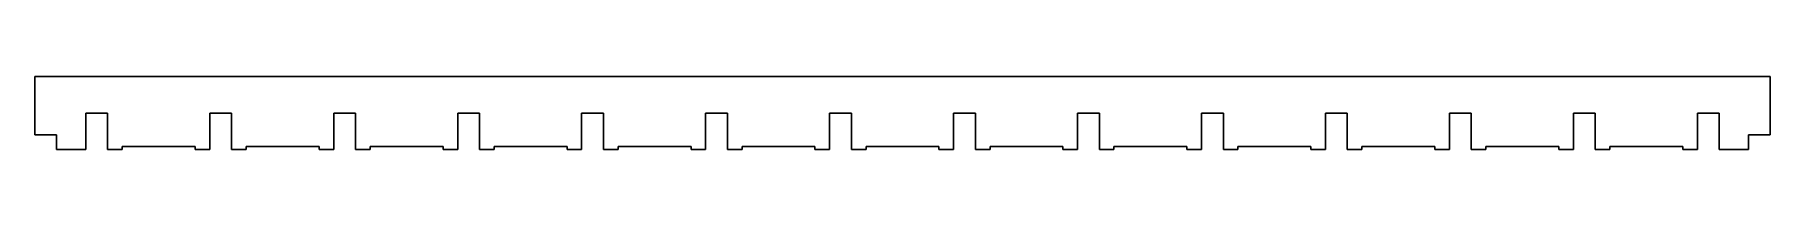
# Model space of a CAD drawing. Header units: millimetres. Extents: x -221 to 17, y 0 to 10.
import ezdxf

# ---------------------------------------------------------------- set-up
doc = ezdxf.new("R2010")
doc.units = ezdxf.units.MM

msp = doc.modelspace()

# ---------------------------------------------------------------- linework, layer by layer
at = {"color": 7, "linetype": 'Continuous', "lineweight": 25}
for p, q in [((-221, 9.6), (17, 9.6)), ((-221, 9.6), (-221, 1.6)), ((17, 9.6), (17, 1.6)), ((-214, -0.4), (-214, 4.6)), ((-214, 4.6), (-211, 4.6)), ((-211, 4.6), (-211, -0.4)), ((-197, -0.4), (-197, 4.6)), ((-197, 4.6), (-194, 4.6)), ((-194, 4.6), (-194, -0.4)), ((-180, -0.4), (-180, 4.6)), ((-180, 4.6), (-177, 4.6)), ((-177, 4.6), (-177, -0.4)), ((-163, -0.4), (-163, 4.6)), ((-163, 4.6), (-160, 4.6)), ((-160, 4.6), (-160, -0.4)), ((-146, -0.4), (-146, 4.6)), ((-146, 4.6), (-143, 4.6)), ((-143, 4.6), (-143, -0.4)), ((-129, -0.4), (-129, 4.6)), ((-129, 4.6), (-126, 4.6)), ((-126, 4.6), (-126, -0.4)), ((-112, -0.4), (-112, 4.6)), ((-112, 4.6), (-109, 4.6)), ((-109, 4.6), (-109, -0.4)), ((-95, -0.4), (-95, 4.6)), ((-95, 4.6), (-92, 4.6)), ((-92, 4.6), (-92, -0.4)), ((-78, -0.4), (-78, 4.6)), ((-78, 4.6), (-75, 4.6)), ((-75, 4.6), (-75, -0.4)), ((-61, -0.4), (-61, 4.6)), ((-61, 4.6), (-58, 4.6)), ((-58, 4.6), (-58, -0.4)), ((-44, -0.4), (-44, 4.6)), ((-44, 4.6), (-41, 4.6)), ((-41, 4.6), (-41, -0.4)), ((-27, -0.4), (-27, 4.6)), ((-27, 4.6), (-24, 4.6)), ((-24, 4.6), (-24, -0.4)), ((-10, -0.4), (-10, 4.6)), ((-10, 4.6), (-7, 4.6)), ((-7, 4.6), (-7, -0.4)), ((7, -0.4), (7, 4.6)), ((7, 4.6), (10, 4.6)), ((10, 4.6), (10, -0.4)), ((-221, 1.6), (-218, 1.6)), ((-218, 1.6), (-218, -0.4)), ((-209, -0.4), (-209, 0)), ((-209, 0), (-199, 0)), ((-199, 0), (-199, -0.4)), ((-192, -0.4), (-192, 0)), ((-192, 0), (-182, 0)), ((-182, 0), (-182, -0.4)), ((-175, -0.4), (-175, 0)), ((-175, 0), (-165, 0)), ((-165, 0), (-165, -0.4)), ((-158, -0.4), (-158, 0)), ((-158, 0), (-148, 0)), ((-148, 0), (-148, -0.4)), ((-141, -0.4), (-141, 0)), ((-141, 0), (-131, 0)), ((-131, 0), (-131, -0.4)), ((-124, -0.4), (-124, 0)), ((-124, 0), (-114, 0)), ((-114, 0), (-114, -0.4)), ((-107, -0.4), (-107, 0)), ((-107, 0), (-97, 0)), ((-97, 0), (-97, -0.4)), ((-90, -0.4), (-90, 0)), ((-90, 0), (-80, 0)), ((-80, 0), (-80, -0.4)), ((-73, -0.4), (-73, 0)), ((-73, 0), (-63, 0)), ((-63, 0), (-63, -0.4)), ((-56, -0.4), (-56, 0)), ((-56, 0), (-46, 0)), ((-46, 0), (-46, -0.4)), ((-39, -0.4), (-39, 0)), ((-39, 0), (-29, 0)), ((-29, 0), (-29, -0.4)), ((-22, -0.4), (-22, 0)), ((-22, 0), (-12, 0)), ((-12, 0), (-12, -0.4)), ((-5, -0.4), (-5, 0)), ((-5, 0), (5, 0)), ((5, 0), (5, -0.4)), ((14, -0.4), (14, 1.6)), ((14, 1.6), (17, 1.6)), ((-218, -0.4), (-214, -0.4)), ((-211, -0.4), (-209, -0.4)), ((-199, -0.4), (-197, -0.4)), ((-194, -0.4), (-192, -0.4)), ((-182, -0.4), (-180, -0.4)), ((-177, -0.4), (-175, -0.4)), ((-165, -0.4), (-163, -0.4)), ((-160, -0.4), (-158, -0.4)), ((-148, -0.4), (-146, -0.4)), ((-143, -0.4), (-141, -0.4)), ((-131, -0.4), (-129, -0.4)), ((-126, -0.4), (-124, -0.4)), ((-114, -0.4), (-112, -0.4)), ((-109, -0.4), (-107, -0.4)), ((-97, -0.4), (-95, -0.4)), ((-92, -0.4), (-90, -0.4)), ((-80, -0.4), (-78, -0.4)), ((-75, -0.4), (-73, -0.4)), ((-63, -0.4), (-61, -0.4)), ((-58, -0.4), (-56, -0.4)), ((-46, -0.4), (-44, -0.4)), ((-41, -0.4), (-39, -0.4)), ((-29, -0.4), (-27, -0.4)), ((-24, -0.4), (-22, -0.4)), ((-12, -0.4), (-10, -0.4)), ((-7, -0.4), (-5, -0.4)), ((5, -0.4), (7, -0.4)), ((10, -0.4), (14, -0.4))]:
    msp.add_line(p, q, dxfattribs=at)

doc.saveas('drawing.dxf')
